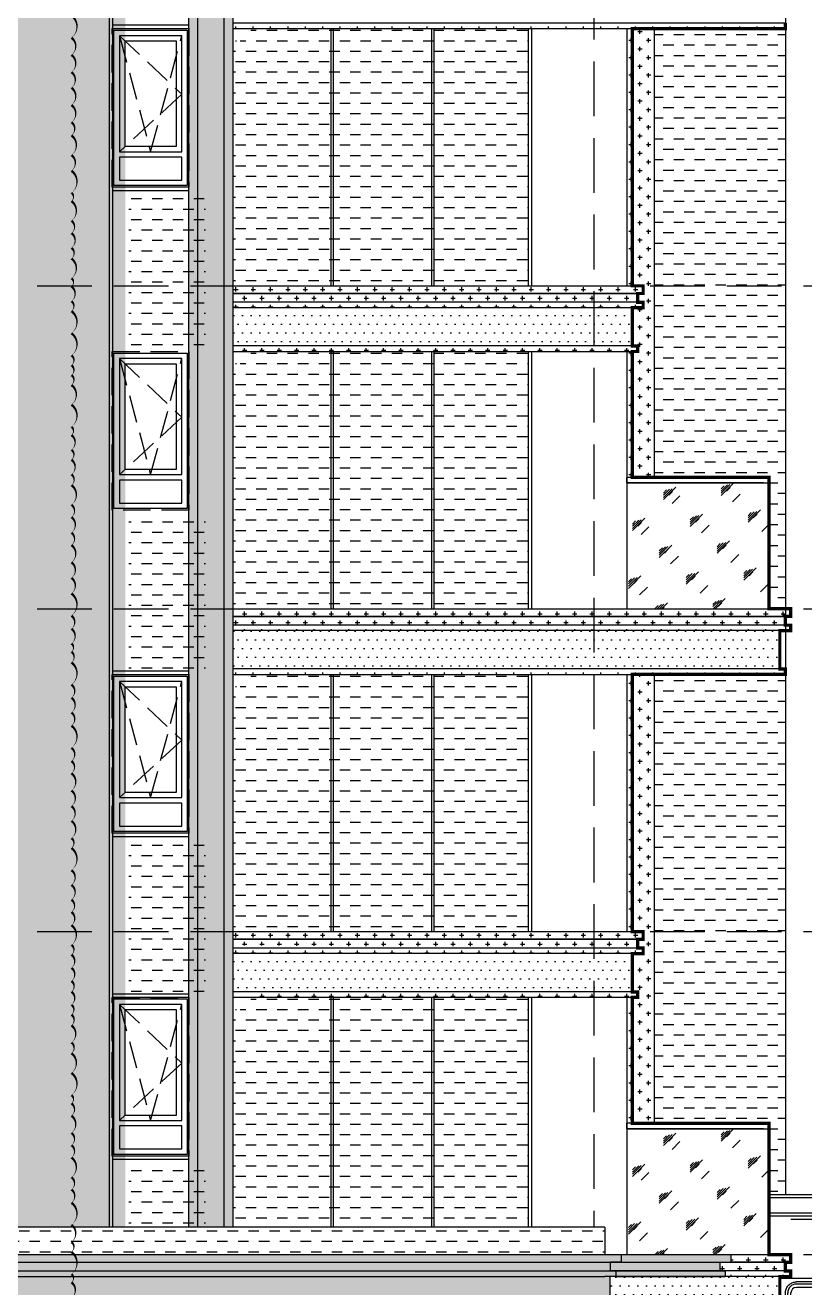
# Model space of a CAD drawing. Extents: x 646072 to 1012572, y -46617 to 16093.
# Drawn here: x 853520 to 860642, y -32905 to -21372 of the extents above; entities that cross this region are included whole.
import ezdxf

# ---------------------------------------------------------------- set-up
doc = ezdxf.new("R2010")
doc.units = 0
doc.header["$LTSCALE"] = 1000
doc.header["$MEASUREMENT"] = 0
for name, pattern in [('3#楼-HZS$0$3#楼-HZS$0$__DASH', [0.35, 0.25, -0.1]), ('3#楼-HZS$0$3#楼-HZS$0$DASH', [0.35, 0.25, -0.1]), ('3#楼-HZS$0$DOTE', [2.42, 2, -0.2, 0.02, -0.2])]:
    doc.linetypes.add(name, pattern=pattern)
for name, color, linetype in [('3#楼-HZS$0$3#楼-HZS$0$00-看线', 251, 'Continuous'), ('3#楼-HZS$0$3#楼-HZS$0$00-立面灰色金属看线', 252, 'Continuous'), ('3#楼-HZS$0$3#楼-HZS$0$00-立面米色看线', 31, 'Continuous'), ('3#楼-HZS$0$3#楼-HZS$0$A-DOOR', 51, 'Continuous'), ('3#楼-HZS$0$3#楼-HZS$0$A-LINE-浅灰色铝板幕墙-填充', 115, 'Continuous'), ('3#楼-HZS$0$3#楼-HZS$0$A-ROOF', 241, 'Continuous'), ('3#楼-HZS$0$3#楼-HZS$0$DOTE', 1, '3#楼-HZS$0$DOTE'), ('3#楼-HZS$0$3#楼-HZS$0$ELEV-WIND', 4, 'Continuous'), ('3#楼-HZS$0$3#楼-HZS$0$RAIL', 163, 'Continuous'), ('3#楼-HZS$0$3#楼-HZS$0$WINDOW', 4, 'Continuous'), ('3#楼-HZS$0$3#楼-HZS$0$填充-浅黄色铝板', 30, 'Continuous'), ('3#楼-HZS$0$3#楼-HZS$0$填充-深灰色涂料', 11, 'Continuous'), ('3#楼-HZS$0$3#楼-HZS$0$填充-玻璃', 150, 'Continuous'), ('3#楼-HZS$0$立面分缝', 5, 'Continuous')]:
    doc.layers.add(name, color=color, linetype=linetype)
doc.layers.add('3#楼-HZS$0$3#楼-HZS$0$1#2#住宅楼 平面图$0$A-00-15-1#-PM-2F$0$00-装饰-看', color=46, linetype='Continuous', lineweight=5)
doc.layers.add('3#楼-HZS$0$A-ANNO-MODI', color=6, linetype='Continuous', plot=False)
pattern_1 = [(0, (0, 0), (95.25, 95.25), [95.25, -95.25])]
pattern_2 = [(0, (0, -11800), (79.375, 79.375), [39.6875, -119.0625]), (90, (19.84, -11819.84), (-79.375, 79.375), [39.6875, -119.0625])]
pattern_3 = [(0, (0, -17700), (79.375, 79.375), [39.6875, -119.0625]), (90, (19.84, -17719.84), (-79.375, 79.375), [39.6875, -119.0625])]
pattern_4 = [(0, (0, -17700), (39.6875, 79.375), [0, -79.375])]
pattern_5 = [(0, (0, 0), (79.375, 79.375), [39.6875, -119.0625]), (90, (19.84, -19.84), (-79.375, 79.375), [39.6875, -119.0625])]

# ---------------------------------------------------------------- blocks, each defined once
blk = doc.blocks.new('3#楼-HZS$0$3#楼-HZS$0$asdg04d+9j80')
at = {"layer": '3#楼-HZS$0$3#楼-HZS$0$ELEV-WIND', "color": 8, "linetype": '3#楼-HZS$0$3#楼-HZS$0$__DASH'}
blk.add_lwpolyline([(166652, -257725), (167352, -257725), (167352, -259175), (166652, -259175)], close=True, dxfattribs=at)
at = {"layer": '3#楼-HZS$0$3#楼-HZS$0$ELEV-WIND'}
for points in [[(166667, -257740), (167337, -257740), (167337, -259160), (166667, -259160)], [(167287, -257790), (166717, -257790), (166717, -258850), (167287, -258850)], [(167237, -257840), (166767, -257840), (166767, -258800), (167237, -258800)], [(167287, -258900), (166717, -258900), (166717, -259110), (167287, -259110)]]:
    blk.add_lwpolyline(points, close=True, dxfattribs=at)
at = {"layer": '3#楼-HZS$0$3#楼-HZS$0$ELEV-WIND', "color": 8, "linetype": '3#楼-HZS$0$3#楼-HZS$0$DASH'}
for points in [[(166717, -257790), (167287, -258325), (166717, -258850)], [(166717, -257790), (167002, -258850), (167287, -257790)]]:
    blk.add_lwpolyline(points, dxfattribs=at)
blk = doc.blocks.new('3#楼-HZS$0$3#楼-HZS$0$df0j4+fg90')
at = {"layer": '3#楼-HZS$0$3#楼-HZS$0$A-LINE-浅灰色铝板幕墙-填充'}
h = blk.add_hatch(dxfattribs=at)
h.set_pattern_fill('DOTS', color=256, scale=50)
h.set_pattern_definition([(0, (0, -11800), (39.6875, 79.375), [0, -79.375])])
h.paths.add_polyline_path([(360418, 115589), (356768, 115589), (356768, 115239), (360418, 115239)])
h = blk.add_hatch(dxfattribs=at)
h.set_pattern_fill('DOTS', color=256, scale=50)
h.set_pattern_definition(pattern_4)
h.paths.add_polyline_path([(361768, 112639), (356768, 112639), (356768, 112289), (361768, 112289)])
h = blk.add_hatch(dxfattribs=at)
h.set_pattern_fill('DOTS', color=256, scale=50)
h.set_pattern_definition(pattern_4)
h.paths.add_polyline_path([(360418, 109689), (356768, 109689), (356768, 109339), (360418, 109339)])
h = blk.add_hatch(dxfattribs=at)
h.set_pattern_fill('DOTS', color=256, scale=50)
h.set_pattern_definition([(0, (0, -23600), (39.6875, 79.375), [0, -79.375])])
h.paths.add_polyline_path([(360218, 106739), (360218, 106389), (361768, 106389), (361768, 106739)])
at = {"layer": '3#楼-HZS$0$3#楼-HZS$0$填充-浅黄色铝板'}
h = blk.add_hatch(dxfattribs=at)
h.set_pattern_fill('CROSS', color=30, scale=50)
h.set_pattern_definition([(0, (-150, 0), (79.375, 79.375), [39.6875, -119.0625]), (90, (-130.16, -19.84), (-79.375, 79.375), [39.6875, -119.0625])])
h.paths.add_polyline_path([(356368, 107189), (356768, 107189), (356768, 130539), (356368, 130539)])
h = blk.add_hatch(dxfattribs=at)
h.set_pattern_fill('CROSS', color=30, scale=50)
h.set_pattern_definition(pattern_2)
h.paths.add_polyline_path([(361868, 118739), (356768, 118739), (356768, 118669), (361868, 118669)])
h.paths.add_polyline_path([(361818, 118669), (356768, 118669), (356768, 118589), (361818, 118589)])
h.paths.add_polyline_path([(361868, 118589), (361818, 118589), (356768, 118589), (356768, 118539), (361768, 118539), (361868, 118539)])
h.paths.add_polyline_path([(361818, 118189), (356768, 118189), (356768, 118139), (361818, 118139)])
h = blk.add_hatch(dxfattribs=at)
h.set_pattern_fill('CROSS', color=30, scale=50)
h.set_pattern_definition(pattern_2)
h.paths.add_polyline_path([(360518, 115789), (356768, 115789), (356768, 115719), (360518, 115719)])
h.paths.add_polyline_path([(360468, 115719), (356768, 115719), (356768, 115639), (360468, 115639)])
h.paths.add_polyline_path([(360518, 115639), (360468, 115639), (356768, 115639), (356768, 115589), (360418, 115589), (360518, 115589)])
h.paths.add_polyline_path([(360468, 115239), (356768, 115239), (356768, 115189), (360468, 115189)])
h = blk.add_hatch(dxfattribs=at)
h.set_pattern_fill('CROSS', color=30, scale=50)
h.set_pattern_definition(pattern_3)
h.paths.add_polyline_path([(361868, 112839), (356768, 112839), (356768, 112769), (361868, 112769)])
h.paths.add_polyline_path([(361818, 112769), (356768, 112769), (356768, 112689), (361818, 112689)])
h.paths.add_polyline_path([(361868, 112689), (361818, 112689), (356782, 112689), (356782, 112639), (361768, 112639), (361868, 112639)])
h.paths.add_polyline_path([(361818, 112289), (356768, 112289), (356768, 112239), (361818, 112239)])
h = blk.add_hatch(dxfattribs=at)
h.set_pattern_fill('CROSS', color=30, scale=50)
h.set_pattern_definition(pattern_3)
h.paths.add_polyline_path([(360518, 109889), (356768, 109889), (356768, 109819), (360518, 109819)])
h.paths.add_polyline_path([(360468, 109819), (356768, 109819), (356768, 109739), (360468, 109739)])
h.paths.add_polyline_path([(360518, 109739), (360468, 109739), (356769, 109764), (356769, 109689), (360418, 109689), (360518, 109689)])
h.paths.add_polyline_path([(360468, 109339), (356918, 109339), (356918, 109289), (360468, 109289)])
h = blk.add_hatch(dxfattribs=at)
h.set_pattern_fill('CROSS', color=30, scale=50)
h.set_pattern_definition([(0, (0, -23600), (79.375, 79.375), [39.6875, -119.0625]), (90, (19.84, -23619.84), (-79.375, 79.375), [39.6875, -119.0625])])
h.paths.add_polyline_path([(360268, 106389), (360268, 106339), (361818, 106339), (361818, 106389)])
h.paths.add_polyline_path([(361318, 106939), (361318, 106869), (361868, 106869), (361868, 106939)])
h.paths.add_polyline_path([(361218, 106869), (361218, 106789), (361818, 106789), (361818, 106869)])
h.paths.add_polyline_path([(361268, 106789), (361268, 106739), (361868, 106739), (361868, 106789)])
at = {"layer": '3#楼-HZS$0$3#楼-HZS$0$填充-深灰色涂料'}
h = blk.add_hatch(dxfattribs=at)
h.set_pattern_fill('DASH', color=11, scale=100)
h.set_pattern_definition(pattern_1)
h.paths.add_polyline_path([(354648, 107189), (355788, 107189), (355788, 132889), (354648, 132889)])
h = blk.add_hatch(dxfattribs=at)
h.set_pattern_fill('DASH', color=11, scale=100)
h.set_pattern_definition([(0, (0, -14750), (95.25, 95.25), [95.25, -95.25])])
edge = h.paths.add_edge_path()
edge.add_line((359468, 118139), (356936, 118139))
edge.add_arc((356820, 118143), 116, 243.6904, 358.0886, ccw=False)
edge.add_line((356768, 118039), (356768, 115789))
edge.add_line((356768, 115789), (359468, 115789))
edge.add_line((359468, 115789), (359468, 118139))
h = blk.add_hatch(dxfattribs=at)
h.set_pattern_fill('DASH', color=250, scale=100)
h.set_pattern_definition([(0, (-498153.77, 135992.01), (95.25, 95.25), [95.25, -95.25])])
h.paths.add_polyline_path([(361818, 118139), (360618, 118139), (360618, 114039), (361668, 114039), (361668, 113989), (361668, 112839), (361818, 112839)])
h = blk.add_hatch(dxfattribs=at)
h.set_pattern_fill('DASH', color=11, scale=100)
h.set_pattern_definition(pattern_1)
h.paths.add_polyline_path([(356518, 116659), (355818, 116659), (355818, 115219), (356518, 115219)])
h = blk.add_hatch(dxfattribs=at)
h.set_pattern_fill('DASH', color=11, scale=100)
h.set_pattern_definition([(0, (0, -17700), (95.25, 95.25), [95.25, -95.25])])
edge = h.paths.add_edge_path()
edge.add_line((359468, 115189), (356936, 115189))
edge.add_arc((356820, 115193), 116, 243.6904, 358.0886, ccw=False)
edge.add_line((356768, 115089), (356768, 112839))
edge.add_line((356768, 112839), (359468, 112839))
edge.add_line((359468, 112839), (359468, 115189))
h = blk.add_hatch(dxfattribs=at)
h.set_pattern_fill('DASH', color=11, scale=100)
h.set_pattern_definition(pattern_1)
h.paths.add_polyline_path([(356518, 113709), (355818, 113709), (355818, 112269), (356518, 112269)])
h = blk.add_hatch(dxfattribs=at)
h.set_pattern_fill('DASH', color=11, scale=100)
h.set_pattern_definition([(0, (0, -20650), (95.25, 95.25), [95.25, -95.25])])
edge = h.paths.add_edge_path()
edge.add_line((359468, 112239), (356936, 112239))
edge.add_arc((356820, 112243), 116, 243.6904, 358.0886, ccw=False)
edge.add_line((356768, 112139), (356768, 109889))
edge.add_line((356768, 109889), (359468, 109889))
edge.add_line((359468, 109889), (359468, 112239))
h = blk.add_hatch(dxfattribs=at)
h.set_pattern_fill('DASH', color=250, scale=100)
h.set_pattern_definition([(0, (-498153.77, 130092.01), (95.25, 95.25), [95.25, -95.25])])
h.paths.add_polyline_path([(361818, 112239), (360618, 112239), (360618, 108139), (361668, 108139), (361668, 108089), (361668, 107487), (361818, 107487)])
h = blk.add_hatch(dxfattribs=at)
h.set_pattern_fill('DASH', color=11, scale=100)
h.set_pattern_definition(pattern_1)
h.paths.add_polyline_path([(356518, 110759), (355818, 110759), (355818, 109319), (356518, 109319)])
h = blk.add_hatch(dxfattribs=at)
h.set_pattern_fill('DASH', color=11, scale=100)
h.set_pattern_definition([(0, (0, -23600), (95.25, 95.25), [95.25, -95.25])])
edge = h.paths.add_edge_path()
edge.add_line((356768, 107189), (359468, 107189))
edge.add_line((359468, 107189), (359468, 109289))
edge.add_line((359468, 109289), (356936, 109289))
edge.add_arc((356820, 109293), 116, 243.6904, 358.0886, ccw=False)
edge.add_line((356768, 109189), (356768, 107189))
h = blk.add_hatch(dxfattribs=at)
h.set_pattern_fill('DASH', color=11, scale=100)
h.set_pattern_definition([(0, (-7e-10, -8880), (95.25, 95.25), [95.25, -95.25])])
h.paths.add_polyline_path([(355818, 107189), (356518, 107189), (356518, 107779), (355818, 107779)])
at = {"layer": '3#楼-HZS$0$3#楼-HZS$0$填充-玻璃'}
h = blk.add_hatch(dxfattribs=at)
h.set_pattern_fill('玻璃1', color=150, scale=50)
h.set_pattern_definition([(45, (12999.3, -17680), (-244.9418, 244.9418), [112, -288]), (45, (13047.3, -17660), (-244.9418, 244.9418), [48, -352]), (45, (12999.3, -17660), (-244.9418, 244.9418), [80, -320]), (45, (13023.3, -17680), (268.70058, -268.70058), [100, -300]), (45, (12999.3, -17700), (-244.9418, 244.9418), [160, -240]), (45, (12999.3, -17640), (-244.9418, 244.9418), [40, -360])])
h.paths.add_polyline_path([(360367, 113989), (361667, 113989), (361667, 112839), (360367, 112839)])
h = blk.add_hatch(dxfattribs=at)
h.set_pattern_fill('玻璃1', color=150, scale=50)
h.set_pattern_definition([(45, (12999.3, -23580), (-244.9418, 244.9418), [112, -288]), (45, (13047.3, -23560), (-244.9418, 244.9418), [48, -352]), (45, (12999.3, -23560), (-244.9418, 244.9418), [80, -320]), (45, (13023.3, -23580), (268.70058, -268.70058), [100, -300]), (45, (12999.3, -23600), (-244.9418, 244.9418), [160, -240]), (45, (12999.3, -23540), (-244.9418, 244.9418), [40, -360])])
h.paths.add_polyline_path([(360367, 108089), (361667, 108089), (361667, 106939), (360367, 106939)])
blk = doc.blocks.new('3#楼-HZS$0$3#楼-HZS$0$zdfs+gd5+9gj0h')
at = {"layer": '3#楼-HZS$0$3#楼-HZS$0$填充-浅黄色铝板'}
h = blk.add_hatch(dxfattribs=at)
h.set_pattern_fill('CROSS', color=250, scale=50)
h.set_pattern_definition(pattern_5)
h.paths.add_polyline_path([(224424, -129952), (224674, -129952), (224674, -132302), (224524, -132302), (224424, -132302)])
h.paths.add_polyline_path([(224424, -132302), (224524, -132302), (224524, -132372), (224574, -132372), (224574, -132452), (224524, -132452), (224524, -132502), (224624, -132502), (224624, -132852), (224574, -132852), (224574, -132902), (224674, -132902), (224674, -134052), (224424, -134052)])
h = blk.add_hatch(dxfattribs=at)
h.set_pattern_fill('CROSS', color=250, scale=50)
h.set_pattern_definition(pattern_5)
h.paths.add_polyline_path([(224424, -135852), (224674, -135852), (224674, -138202), (224424, -138202)])
h.paths.add_polyline_path([(224424, -138202), (224524, -138202), (224524, -138272), (224574, -138272), (224574, -138352), (224524, -138352), (224524, -138402), (224624, -138402), (224624, -138752), (224574, -138752), (224574, -138802), (224674, -138802), (224674, -139952), (224424, -139952)])
at = {"layer": '3#楼-HZS$0$3#楼-HZS$0$00-看线', "elevation": 0}
for points in [[(224424, -129952), (224424, -134052)], [(224424, -135852), (224424, -139952)]]:
    blk.add_lwpolyline(points, dxfattribs=at)
blk = doc.blocks.new('3#楼-HZS$0$3#楼-HZS$0$0f48g+kj9g7h+l40')
at = {"color": 250}
for p, q in [((859702, -34403, 0), (862302, -34403)), ((859702, -34433, 0), (862302, -34433)), ((862202, -34573), (862202, -34433)), ((862302, -34433), (862302, -34403)), ((859702, -34573, 0), (862302, -34573)), ((862302, -37953), (862302, -34573)), ((862302, -34603), (859702, -34603, 0)), ((862082, -34633), (859901, -34633, 0)), ((862082, -35203), (862082, -34603)), ((862102, -37953), (862102, -34603)), ((862152, -37953), (862152, -34603)), ((862082, -35173), (859801, -35173, 0)), ((859852, -35294, 0), (859853, -35286, 0)), ((859853, -35286, 0), (859855, -35277, 0)), ((859855, -35277, 0), (859858, -35269, 0)), ((859858, -35269, 0), (859861, -35261, 0)), ((859861, -35261, 0), (859865, -35253, 0)), ((859865, -35253, 0), (859870, -35246, 0)), ((859870, -35246, 0), (859875, -35239, 0)), ((859875, -35239, 0), (859881, -35232, 0)), ((859881, -35232, 0), (859888, -35226, 0)), ((859888, -35226, 0), (859895, -35221, 0)), ((859895, -35221, 0), (859902, -35216, 0)), ((859902, -35216, 0), (859910, -35212, 0)), ((859910, -35212, 0), (859918, -35209, 0)), ((859918, -35209, 0), (859926, -35206, 0)), ((859926, -35206, 0), (859934, -35205, 0)), ((859934, -35205, 0), (859943, -35203, 0)), ((859943, -35203, 0), (859952, -35203, 0)), ((862152, -35203), (859952, -35203, 0)), ((862152, -35223), (859952, -35223, 0)), ((859952, -35253, 0), (859953, -35253, 0)), ((862002, -35253), (859952, -35253, 0)), ((861902, -37903), (861902, -35253)), ((862002, -35253), (862001, -35253)), ((862002, -35253), (862152, -35223)), ((862002, -37953), (862002, -35253)), ((862002, -35253), (862002, -35253)), ((862152, -35203), (862152, -37953)), ((859802, -38001, 0), (859802, -35403, 0)), ((859812, -38001, 0), (859812, -35403, 0)), ((859842, -38001, 0), (859842, -35403, 0)), ((859852, -35303, 0), (859852, -35294, 0)), ((859852, -38001, 0), (859852, -35302, 0)), ((859872, -38001, 0), (859872, -35303, 0)), ((859902, -38001, 0), (859902, -35303, 0)), ((858702, -38001, 0), (858702, -35553, 0)), ((858712, -38001, 0), (858712, -35553, 0)), ((858742, -38001, 0), (858742, -35553, 0)), ((858752, -38001, 0), (858752, -35553, 0)), ((858802, -38001, 0), (858802, -35553, 0)), ((858812, -38001, 0), (858812, -35553, 0)), ((858842, -38001, 0), (858842, -35553, 0)), ((858852, -38001, 0), (858852, -35553, 0)), ((858902, -38001, 0), (858902, -35553, 0)), ((858912, -38001, 0), (858912, -35553, 0)), ((858942, -38001, 0), (858942, -35553, 0)), ((858952, -38001, 0), (858952, -35553, 0)), ((859002, -38001, 0), (859002, -35553, 0)), ((859012, -38001, 0), (859012, -35553, 0)), ((859042, -38001, 0), (859042, -35553, 0)), ((859052, -38001, 0), (859052, -35553, 0)), ((859102, -38001, 0), (859102, -35553, 0)), ((859112, -38001, 0), (859112, -35553, 0)), ((859142, -38001, 0), (859142, -35553, 0)), ((859152, -38001, 0), (859152, -35553, 0)), ((859202, -38001, 0), (859202, -35553, 0)), ((859212, -38001, 0), (859212, -35553, 0)), ((859242, -38001, 0), (859242, -35553, 0)), ((859252, -38001, 0), (859252, -35553, 0)), ((859302, -38001, 0), (859302, -35553, 0)), ((859312, -38001, 0), (859312, -35553, 0)), ((859342, -38001, 0), (859342, -35553, 0)), ((859352, -38001, 0), (859352, -35553, 0)), ((859402, -38001, 0), (859402, -35553, 0)), ((859412, -38001, 0), (859412, -35553, 0)), ((859442, -38001, 0), (859442, -35553, 0)), ((859452, -38001, 0), (859452, -35553, 0)), ((859502, -38001, 0), (859502, -35553, 0)), ((859512, -38001, 0), (859512, -35553, 0)), ((859542, -38001, 0), (859542, -35553, 0)), ((859552, -38001, 0), (859552, -35553, 0)), ((859602, -38001, 0), (859602, -35553, 0)), ((859612, -38001, 0), (859612, -35553, 0)), ((859642, -38001, 0), (859642, -35553, 0)), ((859652, -38001, 0), (859652, -35553, 0)), ((859702, -38001, 0), (859702, -35553, 0)), ((859712, -38001, 0), (859712, -35553, 0)), ((859742, -38001, 0), (859742, -35553, 0)), ((859752, -38001, 0), (859752, -35553, 0)), ((862002, -37903), (860002, -37903, 0)), ((862002, -37913), (860002, -37913, 0)), ((862002, -37943), (860002, -37943, 0)), ((861782, -37913), (861782, -37943)), ((861982, -37943), (861982, -37913)), ((859852, -37953, 0), (859902, -37953, 0)), ((859902, -37953, 0), (859902, -37953, 0)), ((862302, -37953), (860002, -37953, 0))]:
    blk.add_line(p, q, dxfattribs=at)
blk.add_lwpolyline([(859702, -34403), (862302, -34403), (862302, -37953)], dxfattribs=at)
for radius in [80, 50]:
    blk.add_arc((859952, -35303, 0), radius, 90, 180, dxfattribs=at)
blk = doc.blocks.new('3#楼-HZS$0$3#楼-HZS$0$d+f9g5j04+9k0')
at = {"color": 7, "const_width": 30}
blk.add_lwpolyline([(440908, -10316), (440908, -9966), (441008, -9966), (441008, -9916), (440958, -9916), (440958, -9836), (441008, -9836), (441008, -9766), (440810, -9766), (440810, -8566), (439559, -8566), (439559, -7416), (439609, -7416), (439609, -7366), (439559, -7366), (439559, -7016), (439659, -7016), (439659, -6966), (439609, -6966), (439609, -6886), (439659, -6886), (439659, -6816), (439559, -6816), (439559, -4466), (440958, -4466), (440958, -4416), (440908, -4416), (440908, -4066), (441008, -4066), (441008, -4016), (440959, -4016), (440959, -3936), (441008, -3936), (441008, -3866), (440810, -3866), (440810, -2666), (439559, -2666), (439559, -1516), (439609, -1516), (439609, -1466), (439559, -1466), (439559, -1116), (439659, -1116), (439659, -1066), (439609, -1066), (439609, -986), (439659, -986), (439659, -916), (439559, -916), (439559, 1434), (440958, 1434), (440958, 1484)], dxfattribs=at)
blk = doc.blocks.new('3#楼-HZS$0$3#楼-HZS$0$dfgj504g+k9')
blk.add_wipeout([(894750, -47664), (894750, -47914), (895900, -47914), (895900, -47984), (894800, -47984), (894800, -48064), (894850, -48064), (894850, -48114), (894800, -48114), (894800, -48464), (894850, -48464), (894850, -48514), (894750, -48514), (894750, -50664), (896250, -50664), (896250, -50814), (896550, -50814), (896550, -50964), (883550, -50964), (883550, -50814), (883850, -50814), (883850, -50664), (885350, -50664), (885350, -48514), (885250, -48514), (885250, -48464), (885300, -48464), (885300, -48114), (885250, -48114), (885250, -48064), (885300, -48064), (885300, -47984), (884200, -47984), (884200, -47914), (885350, -47914), (885350, -47664)])
at = {"layer": '3#楼-HZS$0$3#楼-HZS$0$A-DOOR'}
h = blk.add_hatch(dxfattribs=at)
h.set_pattern_fill('ANSI32', color=256, scale=50, angle=135)
h.set_pattern_definition([(180, (-524409304.23, -299607067.3), (-1e-14, -238.125), []), (180, (-524409383.6, -299606987.93), (-1e-14, -238.125), [])])
h.paths.add_polyline_path([(885700, -49914), (887000, -49914), (887000, -48614), (885700, -48614)])
h = blk.add_hatch(dxfattribs=at)
h.set_pattern_fill('ANSI32', color=256, scale=50, angle=135)
h.set_pattern_definition([(180, (-524407604.23, -299607067.3), (-1e-14, -238.125), []), (180, (-524407683.6, -299606987.93), (-1e-14, -238.125), [])])
h.paths.add_polyline_path([(887400, -49914), (888700, -49914), (888700, -48614), (887400, -48614)])
h = blk.add_hatch(dxfattribs=at)
h.set_pattern_fill('ANSI32', color=256, scale=50, angle=135)
h.set_pattern_definition([(180, (-524405904.36, -299607067.3), (-1e-14, -238.125), []), (180, (-524405983.73, -299606987.93), (-1e-14, -238.125), [])])
h.paths.add_polyline_path([(889100, -49914), (890400, -49914), (890400, -48614), (889100, -48614)])
h = blk.add_hatch(dxfattribs=at)
h.set_pattern_fill('ANSI32', color=256, scale=50, angle=135)
h.set_pattern_definition([(180, (-524404204.36, -299607067.3), (-1e-14, -238.125), []), (180, (-524404283.73, -299606987.93), (-1e-14, -238.125), [])])
h.paths.add_polyline_path([(890800, -49914), (892400, -49914), (892400, -48614), (890800, -48614)])
at = {"const_width": 5}
blk.add_lwpolyline([(883550, -50964), (883550, -50814), (883850, -50814), (883850, -50664), (885350, -50664), (885350, -48514), (885250, -48514), (885250, -48464), (885300, -48464), (885300, -48114), (884250, -48114), (884250, -48064), (884300, -48064), (884300, -47984), (884200, -47984), (884200, -47914), (885350, -47914), (885350, -47664), (894750, -47664), (894750, -47914), (895900, -47914), (895900, -47984), (895800, -47984), (895800, -48064), (895850, -48064), (895850, -48114), (894800, -48114), (894800, -48464), (894850, -48464), (894850, -48514), (894750, -48514), (894750, -50664), (896250, -50664), (896250, -50814), (896550, -50814), (896550, -50964)], dxfattribs=at)
for points in [[(885350, -50964), (883550, -50964), (883550, -50814), (883550, -50814), (883850, -50814), (883850, -50664), (885350, -50664)], [(894750, -50964), (896550, -50964), (896550, -50814), (896550, -50814), (896250, -50814), (896250, -50664), (894750, -50664)]]:
    blk.add_lwpolyline(points)
at = {"layer": '3#楼-HZS$0$3#楼-HZS$0$00-立面米色看线'}
for p, q in [((885250, -48464), (885250, -48514)), ((894850, -48464), (894850, -48514))]:
    blk.add_line(p, q, dxfattribs=at)
for points in [[(884200, -47914), (884200, -47984)], [(885200, -47914), (884200, -47914)], [(885350, -47914), (885200, -47914), (885200, -47984), (885300, -47984), (885300, -48064), (885250, -48064), (885250, -48114), (885350, -48114)], [(885350, -47914), (894750, -47914)], [(894750, -47914), (894900, -47914), (894900, -47984), (894800, -47984), (894800, -48064), (894850, -48064), (894850, -48114), (894750, -48114)], [(894900, -47914), (895900, -47914)], [(895900, -47914), (895900, -47984)], [(885200, -47984), (884200, -47984)], [(884250, -48064), (884250, -48114)], [(885250, -48064), (884250, -48064)], [(884300, -47984), (884300, -48064)], [(885300, -47984), (894800, -47984)], [(885300, -48064), (894800, -48064)], [(894850, -48064), (895850, -48064)], [(894900, -47984), (895900, -47984)], [(895800, -47984), (895800, -48064)], [(895850, -48064), (895850, -48114)], [(885250, -48114), (884250, -48114)], [(885300, -48464), (885300, -48114)], [(885350, -48114), (894750, -48114)], [(894800, -48464), (894800, -48114)], [(894850, -48114), (895850, -48114)], [(885250, -48464), (894850, -48464)], [(885250, -48514), (894850, -48514)]]:
    blk.add_lwpolyline(points, dxfattribs=at)
at = {"layer": '3#楼-HZS$0$3#楼-HZS$0$A-DOOR'}
for points in [[(885650, -48564), (887050, -48564), (887050, -49964), (885650, -49964)], [(885700, -48614), (887000, -48614), (887000, -49914), (885700, -49914)], [(887350, -48564), (888750, -48564), (888750, -49964), (887350, -49964)], [(887400, -48614), (888700, -48614), (888700, -49914), (887400, -49914)], [(889050, -48564), (890450, -48564), (890450, -49964), (889050, -49964)], [(889100, -48614), (890400, -48614), (890400, -49914), (889100, -49914)], [(890750, -48564), (892450, -48564), (892450, -49964), (890750, -49964)], [(890800, -48614), (892400, -48614), (892400, -49914), (890800, -49914)]]:
    blk.add_lwpolyline(points, close=True, dxfattribs=at)
at = {"layer": '3#楼-HZS$0$3#楼-HZS$0$A-ROOF'}
for p, q in [((885350, -47664), (885350, -47914)), ((885350, -48514), (885350, -50964)), ((894750, -48514), (894750, -50964))]:
    blk.add_line(p, q, dxfattribs=at)
for points in [[(894750, -47664), (885350, -47664)], [(894750, -47664), (894750, -47914)], [(894750, -50964), (885350, -50964)]]:
    blk.add_lwpolyline(points, dxfattribs=at)
for points in [[(885650, -48564), (887050, -48564), (887050, -49964), (885650, -49964)], [(887350, -48564), (888750, -48564), (888750, -49964), (887350, -49964)], [(889050, -48564), (890450, -48564), (890450, -49964), (889050, -49964)], [(890750, -48564), (892450, -48564), (892450, -49964), (890750, -49964)]]:
    blk.add_lwpolyline(points, close=True, dxfattribs=at)
blk = doc.blocks.new('3#楼-HZS$0$3#楼-HZS$0$dfgj.0f5+g9lk480')
at = {"layer": '3#楼-HZS$0$3#楼-HZS$0$A-LINE-浅灰色铝板幕墙-填充'}
h = blk.add_hatch(dxfattribs=at)
h.set_pattern_fill('DOTS', color=256, scale=50)
h.set_pattern_definition([(0, (0, 0), (39.6875, 79.375), [0, -79.375])])
h.paths.add_polyline_path([(847372, -35153), (856872, -35153), (856872, -35503), (847372, -35503)])
at = {"layer": '3#楼-HZS$0$3#楼-HZS$0$填充-浅黄色铝板'}
h = blk.add_hatch(dxfattribs=at)
h.set_pattern_fill('CROSS', color=30, scale=50)
h.set_pattern_definition(pattern_5)
h.paths.add_polyline_path([(846272, -34953), (846272, -35023), (846372, -35023), (846372, -35103), (846322, -35103), (846322, -35153), (857922, -35153), (857922, -35103), (857872, -35103), (857872, -35023), (857972, -35023), (857972, -34953)])
h = blk.add_hatch(dxfattribs=at)
h.set_pattern_fill('CROSS', color=30, scale=50)
h.set_pattern_definition([(0, (0, 25), (79.375, 79.375), [39.6875, -119.0625]), (90, (19.84, 5.16), (-79.375, 79.375), [39.6875, -119.0625])])
h.paths.add_polyline_path([(847322, -35553), (856922, -35553), (856922, -35503), (847322, -35503)])
at = {"layer": '3#楼-HZS$0$3#楼-HZS$0$填充-深灰色涂料'}
h = blk.add_hatch(dxfattribs=at)
h.set_pattern_fill('DASH', color=11, scale=100)
h.set_pattern_definition([(0, (-1500, 0), (95.25, 95.25), [95.25, -95.25])])
h.paths.add_polyline_path([(847422, -34953), (856822, -34953), (856822, -34703), (847422, -34703)])
h.paths.add_polyline_path([(845622, -38003), (845622, -37853), (845922, -37853), (845922, -37703), (847422, -37703), (847422, -35553), (856822, -35553), (856822, -37703), (858322, -37703), (858322, -37853), (858622, -37853), (858622, -38003)])
h.paths.add_polyline_path([(847722, -37003), (849122, -37003), (849122, -35603), (847722, -35603)], flags=16)
h.paths.add_polyline_path([(849422, -37003), (850822, -37003), (850822, -35603), (849422, -35603)], flags=16)
h.paths.add_polyline_path([(851122, -37003), (852522, -37003), (852522, -35603), (851122, -35603)], flags=16)
h.paths.add_polyline_path([(852822, -37003), (854522, -37003), (854522, -35603), (852822, -35603)], flags=16)
blk = doc.blocks.new('3#楼-HZS$0$ytrhgfhfh')
at = {"layer": '3#楼-HZS$0$立面分缝'}
for points in [[(856316, -23752), (856316, -21402)], [(856336, -23752), (856336, -21402)], [(857236, -23752), (857236, -21402)], [(857256, -23752), (857256, -21402)], [(856316, -26702), (856316, -24352)], [(856336, -26702), (856336, -24352)], [(857236, -26702), (857236, -24352)], [(857256, -26702), (857256, -24352)], [(856316, -29652), (856316, -27302)], [(856336, -29652), (856336, -27302)], [(857236, -29652), (857236, -27302)], [(857256, -29652), (857256, -27302)], [(856316, -32352), (856316, -30252)], [(856336, -32352), (856336, -30252)], [(857236, -32352), (857236, -30252)], [(857256, -32352), (857256, -30252)]]:
    blk.add_lwpolyline(points, dxfattribs=at)

msp = doc.modelspace()

# ---------------------------------------------------------------- linework, layer by layer
at = {"color": 250}
msp.add_lwpolyline([(860465.6, -2501.8), (860465.6, -32051.8)], dxfattribs=at)
at = {"layer": '3#楼-HZS$0$3#楼-HZS$0$00-立面灰色金属看线', "elevation": 0}
for points in [[(854285.6, -6651.8), (854285.6, -32351.8)], [(854315.6, -6651.8), (854315.6, -32351.8)]]:
    msp.add_lwpolyline(points, dxfattribs=at)
for points in [[(854315.9, -21371.8), (854315.9, -21401.8), (855015.9, -21401.8), (855015.9, -21371.8)], [(854315.9, -27271.8), (854315.9, -27301.8), (855015.9, -27301.8), (855015.9, -27271.8)], [(854315.9, -30221.8), (854315.9, -30251.8), (855015.9, -30251.8), (855015.9, -30221.8)]]:
    msp.add_lwpolyline(points, close=True, dxfattribs=at)
at = {"layer": '3#楼-HZS$0$3#楼-HZS$0$00-立面灰色金属看线'}
for points in [[(858115.5, -21401.8), (858115.5, -23751.8)], [(858145.5, -21401.8), (858145.5, -23751.8)], [(859015.5, -21401.8), (859015.5, -23751.8)], [(858115.5, -24351.8), (858115.5, -26701.8)], [(858145.5, -24351.8), (858145.5, -26701.8)], [(859015.5, -24351.8), (859015.5, -26701.8)], [(858115.5, -27301.8), (858115.5, -29651.8)], [(858145.5, -27301.8), (858145.5, -29651.8)], [(859015.5, -27301.8), (859015.5, -29651.8)], [(858115.5, -30251.8), (858115.5, -32601.8)], [(858145.5, -30251.8), (858145.5, -32601.8)], [(859015.5, -30251.8), (859015.5, -32601.8)]]:
    msp.add_lwpolyline(points, dxfattribs=at)
for points in [[(854315.9, -22851.8), (854315.9, -22881.8), (855015.9, -22881.8), (855015.9, -22851.8)], [(854315.9, -28751.8), (854315.9, -28781.8), (855015.9, -28781.8), (855015.9, -28751.8)], [(854315.9, -31701.8), (854315.9, -31731.8), (855015.9, -31731.8), (855015.9, -31701.8)]]:
    msp.add_lwpolyline(points, close=True, dxfattribs=at)
at = {"layer": '3#楼-HZS$0$3#楼-HZS$0$00-立面米色看线'}
for points in [[(855015.9, -32351.8), (855015.9, -6751.8, -0.4142136), (855715.9, -6051.8), (859665.5, -6051.8), (859665.5, -6131.8), (859565.5, -6131.8)], [(855095.9, -32351.8), (855095.9, -6751.8, -0.4142136), (855715.9, -6131.8), (859565.5, -6131.8)], [(855335.9, -32351.8), (855335.9, -6751.8, -0.4142136), (855715.9, -6371.8), (859565.5, -6371.8)], [(859565.5, -6371.8), (859665.5, -6371.8), (859665.5, -6451.8), (855715.9, -6451.8, 0.4142136), (855415.9, -6751.8), (855415.9, -32351.8)]]:
    msp.add_lwpolyline(points, format="xyb", dxfattribs=at)
for points in [[(855415.9, -21401.8), (860465.5, -21401.8), (860465.5, -21351.8), (855415.9, -21351.8)], [(855416.6, -23751.8), (859165.5, -23751.8), (859165.5, -23821.8), (855416.6, -23821.8)], [(855416.6, -23821.8), (859115.5, -23821.8), (859115.5, -23901.8), (859165.5, -23901.8), (859165.5, -23951.8), (859065.5, -23951.8), (859065.5, -24301.8), (855416.6, -24301.8)], [(859115.5, -23901.8), (855416.6, -23901.8)], [(859065.5, -23951.8), (855416.6, -23951.8)], [(855416.6, -24351.8), (859115.5, -24351.8), (859115.5, -24301.8), (855416.6, -24301.8)], [(855415.9, -26701.8), (860515.5, -26701.8), (860515.5, -26771.8), (855415.9, -26771.8)], [(855415.9, -26771.8), (860465.5, -26771.8), (860465.5, -26851.8), (860515.5, -26851.8), (860515.5, -26901.8), (860415.5, -26901.8), (860415.5, -27251.8), (855415.9, -27251.8)], [(860465.5, -26851.8), (855415.9, -26851.8)], [(860415.5, -26901.8), (855415.9, -26901.8)], [(855415.9, -27301.8), (860465.5, -27301.8), (860465.5, -27251.8), (855415.9, -27251.8)], [(855416.6, -29651.8), (859165.5, -29651.8), (859165.5, -29721.8), (855416.6, -29721.8)], [(855416.6, -29721.8), (859115.5, -29721.8), (859115.5, -29801.8), (859165.5, -29801.8), (859165.5, -29851.8), (859065.5, -29851.8), (859065.5, -30201.8), (855416.6, -30201.8)], [(859115.5, -29801.8), (855416.6, -29801.8)], [(859065.5, -29851.8), (855416.6, -29851.8)], [(855416.6, -30251.8), (859115.5, -30251.8), (859115.5, -30201.8), (855416.6, -30201.8)], [(855415.9, -32601.8), (860515.5, -32601.8), (860515.5, -32671.8), (855415.9, -32671.8)], [(855415.9, -32671.8), (860465.5, -32671.8), (860465.5, -32751.8), (860515.5, -32751.8), (860515.5, -32801.8), (860415.5, -32801.8), (860415.5, -33151.8), (855565.9, -33151.8)], [(860465.5, -32751.8), (855415.9, -32751.8)], [(860415.5, -32801.8), (855565.9, -32801.8)]]:
    msp.add_lwpolyline(points, dxfattribs=at)
at = {"layer": '3#楼-HZS$0$3#楼-HZS$0$DOTE', "linetype": '3#楼-HZS$0$3#楼-HZS$0$__DASH', "ltscale": 2}
for p, q in [((858715.6, -2101.8, 0), (858715.6, -37215.3, 0)), ((838929.5, -23751.8), (871415.1, -23751.8)), ((838929.5, -26701.8), (871415.1, -26701.8)), ((838929.5, -29651.8), (871415.1, -29651.8)), ((838929.5, -32601.8), (871415.1, -32601.8))]:
    msp.add_line(p, q, dxfattribs=at)
at = {"layer": '3#楼-HZS$0$3#楼-HZS$0$RAIL'}
for points in [[(860265.5, -25501.8), (859014.5, -25501.8)], [(860265.5, -25551.8), (859014.5, -25551.8)], [(860265.5, -31401.8), (859014.5, -31401.8)], [(860265.5, -31451.8), (859014.5, -31451.8)]]:
    msp.add_lwpolyline(points, dxfattribs=at)
for points in [[(860315.5, -25501.8), (859014.5, -25501.8), (859014.5, -25551.8), (860315.5, -25551.8)], [(860315.5, -31401.8), (859014.5, -31401.8), (859014.5, -31451.8), (860315.5, -31451.8)]]:
    msp.add_lwpolyline(points, close=True, dxfattribs=at)
at = {"layer": '3#楼-HZS$0$3#楼-HZS$0$WINDOW'}
for points in [[(860315.5, -25551.8), (860315.5, -26701.8)], [(860315.5, -31451.8), (860315.5, -32601.8)]]:
    msp.add_lwpolyline(points, dxfattribs=at)

# ---------------------------------------------------------------- block references
for name, p in [('3#楼-HZS$0$3#楼-HZS$0$df0j4+fg90', (498647.5, -139540.8)), ('3#楼-HZS$0$3#楼-HZS$0$0f48g+kj9g7h+l40', (613.7, 2351.2, 0))]:
    msp.add_blockref(name, p)
at = {"color": 2}
msp.add_blockref('3#楼-HZS$0$3#楼-HZS$0$d+f9g5j04+9k0', (419506.3, -22836.1), dxfattribs=at)
at = {"layer": '3#楼-HZS$0$3#楼-HZS$0$00-立面灰色金属看线'}
for p in [(687663.5, 236322.8, 0), (687663.5, 233372.8, 0), (687663.5, 230422.8, 0), (687663.5, 227472.8, 0)]:
    msp.add_blockref('3#楼-HZS$0$3#楼-HZS$0$asdg04d+9j80', p, dxfattribs=at)
at = {"layer": '3#楼-HZS$0$3#楼-HZS$0$1#2#住宅楼 平面图$0$A-00-15-1#-PM-2F$0$00-装饰-看', "xscale": -1}
msp.add_blockref('3#楼-HZS$0$3#楼-HZS$0$zdfs+gd5+9gj0h', (1083689.9, 108550.5, 0), dxfattribs=at)

# ---------------------------------------------------------------- next in the draw order: block references
msp.add_blockref('3#楼-HZS$0$3#楼-HZS$0$dfgj504g+k9', (-35934.7, 15312.6))

# ---------------------------------------------------------------- next in the draw order: linework, layer by layer
at = {"layer": '3#楼-HZS$0$A-ANNO-MODI'}
msp.add_lwpolyline([(853942.1, -32998.2, 0, 22.5, 0.5), (853942.1, -32855.7, 0, 22.5, 0.5), (853942.1, -32780.7, 0, 22.5, 0.5), (853942.1, -32578.2, 0, 22.5, 0.5), (853942.1, -32488.2, 0, 22.5, 0.5), (853942.1, -32330.7, 0, 22.5, 0.5), (853942.1, -32128.2, 0, 22.5, 0.5), (853942.1, -32008.2, 0, 22.5, 0.5), (853942.1, -31895.7, 0, 22.5, 0.5), (853942.1, -31715.7, 0, 22.5, 0.5), (853942.1, -31603.2, 0, 22.5, 0.5), (853942.1, -31490.7, 0, 22.5, 0.5), (853942.1, -31333.2, 0, 22.5, 0.5), (853942.1, -31220.7, 0, 22.5, 0.5), (853942.1, -31145.7, 0, 22.5, 0.5), (853942.1, -30943.2, 0, 22.5, 0.5), (853942.1, -30763.2, 0, 22.5, 0.5), (853942.1, -30665.7, 0, 22.5, 0.5), (853942.1, -30508.2, 0, 22.5, 0.5), (853942.1, -30410.7, 0, 22.5, 0.5), (853942.1, -30320.7, 0, 22.5, 0.5), (853942.1, -30200.7, 0, 22.5, 0.5), (853942.1, -30103.2, 0, 22.5, 0.5), (853942.1, -29983.2, 0, 22.5, 0.5), (853942.1, -29863.2, 0, 22.5, 0.5), (853942.1, -29773.2, 0, 22.5, 0.5), (853942.1, -29593.2, 0, 22.5, 0.5), (853942.1, -29473.2, 0, 22.5, 0.5), (853942.1, -29360.7, 0, 22.5, 0.5), (853942.1, -29225.7, 0, 22.5, 0.5), (853942.1, -29090.7, 0, 22.5, 0.5), (853942.1, -28888.2, 0, 22.5, 0.5), (853942.1, -28798.2, 0, 22.5, 0.5), (853942.1, -28640.7, 0, 22.5, 0.5), (853942.1, -28505.7, 0, 22.5, 0.5), (853942.1, -28363.2, 0, 22.5, 0.5), (853942.1, -28205.7, 0, 22.5, 0.5), (853942.1, -28093.2, 0, 22.5, 0.5), (853942.1, -27973.2, 0, 22.5, 0.5), (853942.1, -27770.7, 0, 22.5, 0.5), (853942.1, -27650.7, 0, 22.5, 0.5), (853942.1, -27515.7, 0, 22.5, 0.5), (853942.1, -27395.7, 0, 22.5, 0.5), (853942.1, -27193.2, 0, 22.5, 0.5), (853942.1, -27095.7, 0, 22.5, 0.5), (853942.1, -27020.7, 0, 22.5, 0.5), (853942.1, -26885.7, 0, 22.5, 0.5), (853942.1, -26765.7, 0, 22.5, 0.5), (853942.1, -26563.2, 0, 22.5, 0.5), (853942.1, -26420.7, 0, 22.5, 0.5), (853942.1, -26278.2, 0, 22.5, 0.5), (853942.1, -26120.7, 0, 22.5, 0.5), (853942.1, -26008.2, 0, 22.5, 0.5), (853942.1, -25865.7, 0, 22.5, 0.5), (853942.1, -25753.2, 0, 22.5, 0.5), (853942.1, -25573.2, 0, 22.5, 0.5), (853942.1, -25475.7, 0, 22.5, 0.5), (853942.1, -25340.7, 0, 22.5, 0.5), (853942.1, -25250.7, 0, 22.5, 0.5), (853942.1, -25115.7, 0, 22.5, 0.5), (853942.1, -25040.7, 0, 22.5, 0.5), (853942.1, -24838.2, 0, 22.5, 0.5), (853942.1, -24658.2, 0, 22.5, 0.5), (853942.1, -24568.2, 0, 22.5, 0.5), (853942.1, -24478.2, 0, 22.5, 0.5), (853942.1, -24388.2, 0, 22.5, 0.5), (853942.1, -24185.7, 0, 22.5, 0.5), (853942.1, -23983.2, 0, 22.5, 0.5), (853942.1, -23893.2, 0, 22.5, 0.5), (853942.1, -23758.2, 0, 22.5, 0.5), (853942.1, -23683.2, 0, 22.5, 0.5), (853942.1, -23503.2, 0, 22.5, 0.5), (853942.1, -23405.7, 0, 22.5, 0.5), (853942.1, -23270.7, 0, 22.5, 0.5), (853942.1, -23158.2, 0, 22.5, 0.5), (853942.1, -22978.2, 0, 22.5, 0.5), (853942.1, -22903.2, 0, 22.5, 0.5), (853942.1, -22700.7, 0, 22.5, 0.5), (853942.1, -22558.2, 0, 22.5, 0.5), (853942.1, -22378.2, 0, 22.5, 0.5), (853942.1, -22258.2, 0, 22.5, 0.5), (853942.1, -22100.7, 0, 22.5, 0.5), (853942.1, -21943.2, 0, 22.5, 0.5), (853942.1, -21800.7, 0, 22.5, 0.5), (853942.1, -21643.2, 0, 22.5, 0.5), (853942.1, -21485.7, 0, 22.5, 0.5), (853942.1, -21283.2, 0, 22.5, 0.5)], format="xyseb", dxfattribs=at)

# ---------------------------------------------------------------- next in the draw order: block references
msp.add_blockref('3#楼-HZS$0$3#楼-HZS$0$dfgj.0f5+g9lk480', (1993.8, 2351.2))
at = {"layer": '3#楼-HZS$0$立面分缝'}
msp.add_blockref('3#楼-HZS$0$ytrhgfhfh', (0, 0), dxfattribs=at)

doc.saveas('drawing.dxf')
